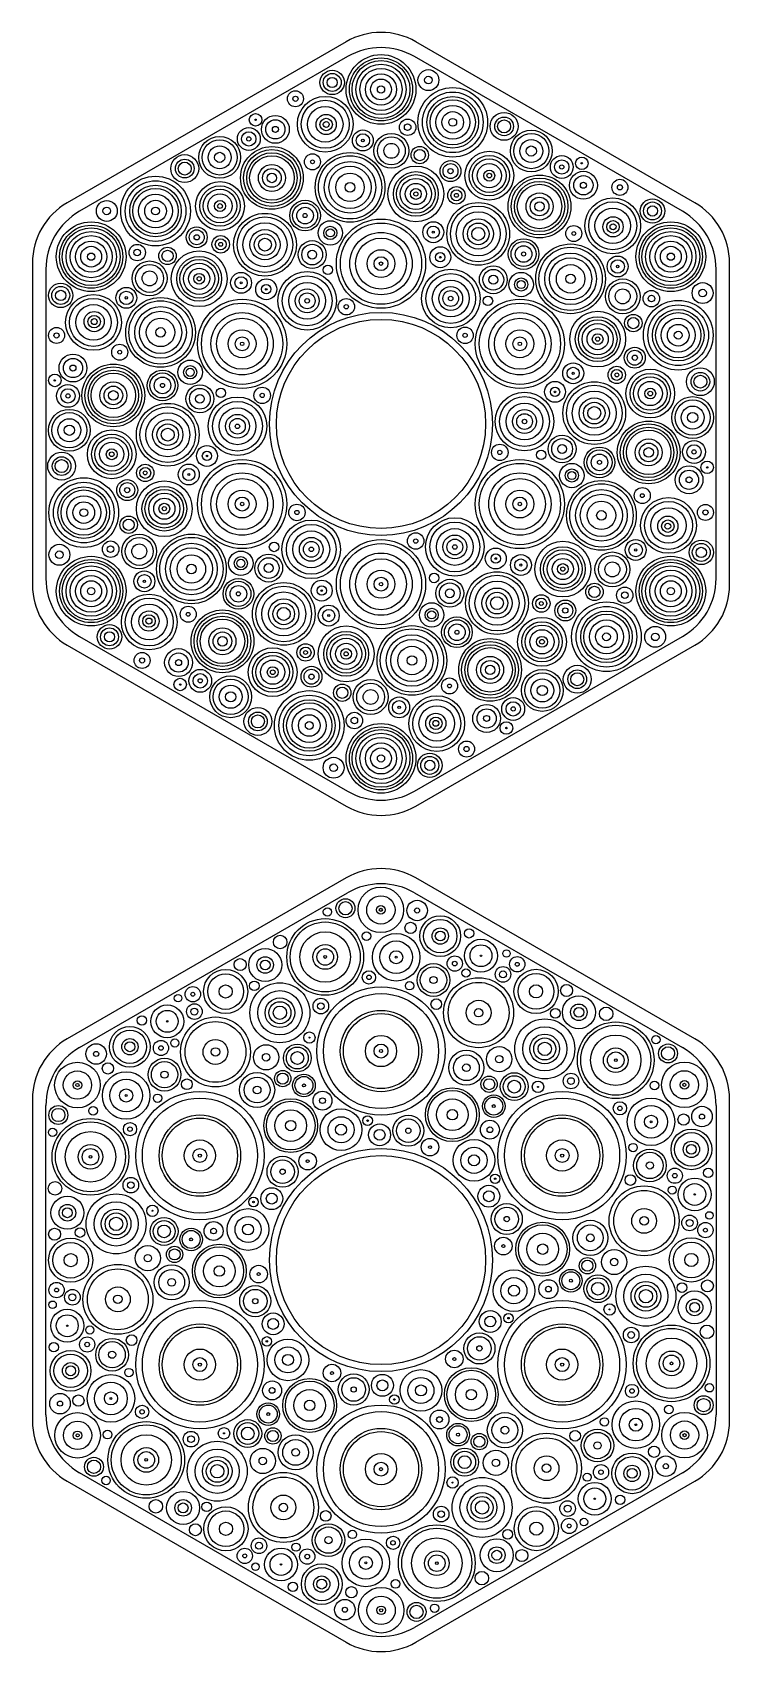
# Model space of a CAD drawing. Header units: millimetres. Extents: x -250 to 400, y -316 to 56.
# Drawn here: x 100 to 200, y -316.2 to -83.8 of the extents above; entities that cross this region are included whole.
import ezdxf

# ---------------------------------------------------------------- set-up
doc = ezdxf.new("R2010")
doc.units = ezdxf.units.MM
doc.layers.get('0').update_dxf_attribs({"lineweight": 25, "true_color": 0xffffff})
doc.layers.add('cut', color=1, linetype='Continuous', lineweight=25, true_color=0xff0000)

msp = doc.modelspace()

# ---------------------------------------------------------------- linework, layer by layer
for p, q in [((145, -85.15), (105, -108.25)), ((195, -108.25), (155, -85.15)), ((100, -116.91), (100, -163.09)), ((200, -163.09), (200, -116.91)), ((105, -171.75), (145, -194.85)), ((155, -194.85), (195, -171.75)), ((145, -205.15), (105, -228.25)), ((195, -228.25), (155, -205.15)), ((100, -236.91), (100, -283.09)), ((200, -283.09), (200, -236.91)), ((105, -291.75), (145, -314.85)), ((155, -314.85), (195, -291.75))]:
    msp.add_line(p, q)
for centre in [(150, -140), (150, -260)]:
    msp.add_circle(centre, 15)
for centre, start, end in [((150, -93.81), 60, 120), ((110, -116.91), 120, 180), ((190, -116.91), 0, 60), ((110, -163.09), 180, 240), ((190, -163.09), 300, 0), ((150, -186.19), 240, 300), ((150, -213.81), 60, 120), ((110, -236.91), 120, 180), ((190, -236.91), 360, 60), ((110, -283.09), 180, 240), ((190, -283.09), 300, 360), ((150, -306.19), 240, 300)]:
    msp.add_arc(centre, 10, start, end)
at = {"layer": 'cut'}
for p, q in [((145.19, -87.29), (106.75, -109.48)), ((193.25, -109.48), (154.81, -87.29)), ((101.95, -117.81), (101.95, -162.19)), ((198.05, -162.19), (198.05, -117.81)), ((106.75, -170.52), (145.19, -192.71)), ((154.81, -192.71), (193.25, -170.52)), ((106.75, -229.48), (145.19, -207.29)), ((154.81, -207.29), (193.25, -229.48)), ((101.95, -282.19), (101.95, -237.81)), ((198.05, -237.81), (198.05, -282.19)), ((145.19, -312.71), (106.75, -290.52)), ((193.25, -290.52), (154.81, -312.71))]:
    msp.add_line(p, q, dxfattribs=at)
for centre, radius in [((150, -92), 5), ((150, -92), 4.52), ((150, -92), 4.15), ((143, -91), 1.75), ((143, -91), 1.29), ((143, -91), 0.736), ((150, -92), 3.61), ((150, -92), 3.02), ((150, -92), 2.24), ((150, -92), 1.49), ((156.8, -90.66), 1.5), ((156.8, -90.66), 0.546), ((137.73, -93.34), 1.15), ((150, -92), 0.524), ((160.29, -96.72), 5), ((160.29, -96.72), 4.35), ((137.73, -93.34), 0.372), ((142, -97), 4), ((142, -97), 3.44), ((142, -97), 2.55), ((160.29, -96.72), 3.7), ((160.29, -96.72), 3.25), ((160.29, -96.72), 2.43), ((160.29, -96.72), 1.55), ((131.04, -99.1), 1.64), ((132.01, -96.36), 0.9), ((132.01, -96.36), 0.1), ((134.85, -97.73), 2), ((134.85, -97.73), 1.38), ((134.85, -97.73), 0.432), ((142.14, -97.03), 1.45), ((142.14, -97.03), 0.9), ((142.14, -97.03), 0.428), ((153.82, -97.43), 1.18), ((153.82, -97.43), 0.473), ((160.29, -96.72), 0.561), ((167.66, -97.3), 2), ((167.66, -97.3), 1.34), ((167.66, -97.3), 0.929), ((126.86, -101.75), 3), ((126.86, -101.75), 2.53), ((131.04, -99.1), 1.03), ((131.04, -99.1), 0.304), ((147.4, -99.32), 1.5), ((147.4, -99.32), 0.964), ((147.4, -99.32), 0.184), ((151.49, -100.81), 2.5), ((151.49, -100.81), 2), ((151.49, -100.81), 1.07), ((171.56, -100.84), 3), ((171.56, -100.84), 2.53), ((171.56, -100.84), 1.65), ((121.85, -103.36), 2), ((121.85, -103.36), 1.34), ((126.86, -101.75), 1.65), ((126.86, -101.75), 0.731), ((134.35, -104.7), 4.5), ((134.35, -104.7), 4.08), ((134.35, -104.7), 3.61), ((134.35, -104.7), 3.19), ((140.17, -102.39), 1.15), ((140.17, -102.39), 0.272), ((145.56, -106.05), 5), ((145.56, -106.05), 4.54), ((155.56, -101.42), 1.25), ((155.56, -101.42), 0.803), ((159.97, -103.72), 1.5), ((165.53, -104.37), 3.5), ((165.53, -104.37), 2.89), ((165.53, -104.37), 2.41), ((171.56, -100.84), 0.731), ((175.93, -103.13), 1.64), ((175.93, -103.13), 1.03), ((178.8, -102.6), 0.9), ((117.66, -109.45), 5), ((121.85, -103.36), 0.929), ((134.35, -104.7), 1.94), ((134.35, -104.7), 1.34), ((134.35, -104.7), 0.683), ((145.56, -106.05), 3.7), ((145.56, -106.05), 3.03), ((145.56, -106.05), 2.04), ((155, -107), 4), ((155, -107), 3.21), ((155, -107), 2.77), ((159.97, -103.72), 1.07), ((159.97, -103.72), 0.378), ((165.53, -104.37), 1.74), ((165.53, -104.37), 0.784), ((165.53, -104.37), 0.338), ((172.74, -108.8), 4.5), ((175.93, -103.13), 0.304), ((179.03, -105.75), 2), ((179.03, -105.75), 1.38), ((178.8, -102.6), 0.1), ((117.66, -109.45), 4.35), ((117.66, -109.45), 3.7), ((117.66, -109.45), 3.25), ((126.91, -108.73), 3.5), ((126.91, -108.73), 2.89), ((126.91, -108.73), 2.41), ((145.56, -106.05), 0.689), ((155, -107), 2.24), ((155, -107), 1.52), ((155, -107), 0.774), ((155, -107), 0.304), ((160.82, -107.2), 1.25), ((160.82, -107.2), 0.784), ((172.74, -108.8), 4.08), ((172.74, -108.8), 3.61), ((172.74, -108.8), 3.19), ((172.74, -108.8), 1.94), ((179.03, -105.75), 0.432), ((184.27, -106.05), 1.15), ((184.27, -106.05), 0.372), ((110.67, -109.44), 1.5), ((110.67, -109.44), 0.546), ((117.66, -109.45), 2.43), ((117.66, -109.45), 1.55), ((117.66, -109.45), 0.561), ((126.91, -108.73), 1.74), ((126.91, -108.73), 0.784), ((126.91, -108.73), 0.338), ((139.11, -110.1), 2.2), ((139.11, -110.1), 1.8), ((139.11, -110.1), 1.19), ((163.95, -112.73), 4.5), ((163.95, -112.73), 3.99), ((160.82, -107.2), 0.277), ((172.74, -108.8), 1.34), ((172.74, -108.8), 0.683), ((183.24, -111.57), 4), ((183.24, -111.57), 3.44), ((183.24, -111.57), 2.55), ((188.94, -109.44), 1.75), ((188.94, -109.44), 1.29), ((188.94, -109.44), 0.736), ((108.43, -116), 5), ((108.43, -116), 4.52), ((133.36, -114.28), 4.5), ((133.36, -114.28), 3.99), ((133.36, -114.28), 3.16), ((139.11, -110.1), 0.296), ((142.73, -112.59), 1.75), ((150, -117), 6.4), ((150, -117), 5.83), ((157.5, -112.49), 1.5), ((163.95, -112.73), 3.16), ((163.95, -112.73), 2.17), ((163.95, -112.73), 1.55), ((177.65, -112.68), 1.15), ((183.28, -111.71), 1.45), ((183.28, -111.71), 0.9), ((183.28, -111.71), 0.428), ((191.57, -116), 5), ((191.57, -116), 4.52), ((108.43, -116), 4.15), ((108.43, -116), 3.61), ((108.43, -116), 3.02), ((108.43, -116), 2.24), ((123.57, -113.22), 1.5), ((123.57, -113.22), 1.07), ((123.57, -113.22), 0.378), ((127.01, -114.23), 1.25), ((127.01, -114.23), 0.784), ((133.36, -114.28), 2.17), ((133.36, -114.28), 1.55), ((133.36, -114.28), 0.926), ((140.13, -115.7), 2), ((142.73, -112.59), 0.949), ((142.73, -112.59), 0.583), ((150, -117), 4.47), ((150, -117), 3.66), ((157.5, -112.49), 0.875), ((157.5, -112.49), 0.146), ((163.95, -112.73), 0.926), ((170.45, -115.62), 2.2), ((170.45, -115.62), 1.8), ((177.65, -112.68), 0.272), ((191.57, -116), 4.15), ((191.57, -116), 3.61), ((191.57, -116), 3.02), ((191.57, -116), 2.24), ((108.43, -116), 1.49), ((108.43, -116), 0.524), ((115.04, -115.41), 1.18), ((115.04, -115.41), 0.473), ((119.38, -115.89), 1.25), ((119.38, -115.89), 0.803), ((123.92, -119.17), 4), ((123.92, -119.17), 3.21), ((127.01, -114.23), 0.277), ((140.13, -115.7), 1.49), ((140.13, -115.7), 0.639), ((150, -117), 2), ((150, -117), 1), ((158.5, -116.08), 1.5), ((158.5, -116.08), 0.671), ((158.5, -116.08), 0.117), ((170.45, -115.62), 1.19), ((170.45, -115.62), 0.296), ((177.19, -119.18), 5), ((177.19, -119.18), 4.54), ((177.19, -119.18), 3.7), ((177.19, -119.18), 3.03), ((183.94, -117.41), 1.5), ((191.57, -116), 1.49), ((191.57, -116), 0.524), ((116.81, -119.12), 2.5), ((116.81, -119.12), 2), ((116.81, -119.12), 1.07), ((123.92, -119.17), 2.77), ((123.92, -119.17), 2.24), ((123.92, -119.17), 1.52), ((123.92, -119.17), 0.774), ((129.93, -119.75), 1.5), ((139.41, -122.34), 4.2), ((142.38, -117.89), 0.679), ((150, -117), 0.251), ((160, -122), 4.2), ((160, -122), 3.57), ((166.11, -119.31), 2), ((166.11, -119.31), 1.49), ((170.1, -120), 1.75), ((177.19, -119.18), 2.04), ((177.19, -119.18), 0.689), ((183.94, -117.41), 0.964), ((183.94, -117.41), 0.184), ((104.06, -121.56), 1.75), ((104.06, -121.56), 1.29), ((104.06, -121.56), 0.736), ((113.47, -121.91), 1.5), ((123.92, -119.17), 0.304), ((129.93, -119.75), 0.875), ((129.93, -119.75), 0.146), ((133.54, -120.68), 1.5), ((133.54, -120.68), 0.671), ((133.54, -120.68), 0.117), ((139.41, -122.34), 3.57), ((139.41, -122.34), 2.64), ((139.41, -122.34), 1.71), ((160, -122), 2.64), ((160, -122), 1.71), ((166.11, -119.31), 0.639), ((170.1, -120), 0.949), ((170.1, -120), 0.583), ((184.68, -121.7), 2.5), ((184.68, -121.7), 2), ((184.68, -121.7), 1.07), ((196.13, -121.22), 1.5), ((196.13, -121.22), 0.546), ((108.76, -125.43), 4), ((108.76, -125.43), 3.44), ((108.76, -125.43), 2.55), ((113.47, -121.91), 0.964), ((113.47, -121.91), 0.184), ((118.38, -126.87), 5), ((118.38, -126.87), 4.54), ((130.08, -128.5), 6.4), ((130.08, -128.5), 5.83), ((139.41, -122.34), 1.13), ((139.41, -122.34), 0.32), ((145.02, -123.19), 1.18), ((145.02, -123.19), 0.306), ((160, -122), 1.13), ((160, -122), 0.32), ((169.92, -128.5), 6.4), ((169.92, -128.5), 5.83), ((165.34, -122.34), 0.679), ((188.78, -122.02), 1.18), ((192.63, -127.27), 5), ((192.63, -127.27), 4.35), ((188.78, -122.02), 0.473), ((108.86, -125.32), 1.45), ((108.86, -125.32), 0.9), ((108.86, -125.32), 0.428), ((118.38, -126.87), 3.7), ((118.38, -126.87), 3.03), ((118.38, -126.87), 2.04), ((130.08, -128.5), 4.47), ((130.08, -128.5), 3.66), ((150, -140), 16), ((169.92, -128.5), 4.47), ((169.92, -128.5), 3.66), ((181.08, -127.83), 4), ((181.08, -127.83), 3.21), ((181.08, -127.83), 2.77), ((186.19, -125.53), 1.25), ((186.19, -125.53), 0.803), ((192.63, -127.27), 3.7), ((192.63, -127.27), 3.25), ((192.63, -127.27), 2.43), ((103.46, -127.3), 1.15), ((103.46, -127.3), 0.372), ((118.38, -126.87), 0.689), ((130.08, -128.5), 2), ((130.08, -128.5), 1), ((162.06, -127.29), 1.18), ((162.06, -127.29), 0.306), ((169.92, -128.5), 2), ((169.92, -128.5), 1), ((181.08, -127.83), 2.24), ((181.08, -127.83), 1.52), ((181.08, -127.83), 0.774), ((181.08, -127.83), 0.304), ((192.63, -127.27), 1.55), ((192.63, -127.27), 0.561), ((105.82, -131.98), 2), ((112.52, -129.71), 1.15), ((112.52, -129.71), 0.272), ((130.08, -128.5), 0.251), ((169.92, -128.5), 0.251), ((186.4, -130.5), 1.5), ((186.4, -130.5), 1.07), ((186.4, -130.5), 0.378), ((105.82, -131.98), 1.38), ((105.82, -131.98), 0.432), ((111.61, -135.91), 4.5), ((111.61, -135.91), 4.08), ((111.61, -135.91), 3.61), ((118.66, -134.48), 2.2), ((122.63, -132.59), 1.75), ((122.63, -132.59), 0.949), ((122.63, -132.59), 0.583), ((177.57, -132.74), 1.5), ((177.57, -132.74), 0.875), ((183.82, -132.97), 1.25), ((183.82, -132.97), 0.784), ((188.62, -135.64), 3.5), ((195.81, -133.94), 2), ((103.21, -133.76), 0.9), ((103.21, -133.76), 0.1), ((105.1, -135.98), 1.64), ((111.61, -135.91), 3.19), ((111.61, -135.91), 1.94), ((111.61, -135.91), 1.34), ((118.66, -134.48), 1.8), ((118.66, -134.48), 1.19), ((118.66, -134.48), 0.296), ((124.02, -136.4), 2), ((132.96, -135.91), 1.18), ((174.96, -135.4), 1.5), ((174.96, -135.4), 0.671), ((180.59, -138.45), 4.5), ((180.59, -138.45), 3.99), ((177.57, -132.74), 0.146), ((183.82, -132.97), 0.277), ((188.62, -135.64), 2.89), ((188.62, -135.64), 2.41), ((188.62, -135.64), 1.74), ((195.81, -133.94), 1.34), ((195.81, -133.94), 0.929), ((105.1, -135.98), 1.03), ((105.1, -135.98), 0.304), ((111.61, -135.91), 0.683), ((119.41, -141.55), 4.5), ((124.02, -136.4), 1.49), ((124.02, -136.4), 0.639), ((129.41, -140.34), 4.2), ((129.41, -140.34), 3.57), ((127.04, -135.55), 0.679), ((132.96, -135.91), 0.306), ((170.59, -139.66), 4.2), ((170.59, -139.66), 3.57), ((170.59, -139.66), 2.64), ((174.96, -135.4), 0.117), ((180.59, -138.45), 3.16), ((180.59, -138.45), 2.17), ((180.59, -138.45), 1.55), ((188.62, -135.64), 0.784), ((188.62, -135.64), 0.338), ((194.7, -139.09), 3), ((194.7, -139.09), 2.53), ((105.3, -140.91), 3), ((105.3, -140.91), 2.53), ((105.3, -140.91), 1.65), ((119.41, -141.55), 3.99), ((119.41, -141.55), 3.16), ((119.41, -141.55), 2.17), ((129.41, -140.34), 2.64), ((129.41, -140.34), 1.71), ((129.41, -140.34), 1.13), ((170.59, -139.66), 1.71), ((170.59, -139.66), 1.13), ((170.59, -139.66), 0.32), ((180.59, -138.45), 0.926), ((194.7, -139.09), 1.65), ((194.7, -139.09), 0.731), ((105.3, -140.91), 0.731), ((111.38, -144.36), 3.5), ((111.38, -144.36), 2.89), ((119.41, -141.55), 1.55), ((119.41, -141.55), 0.926), ((129.41, -140.34), 0.32), ((175.98, -143.6), 2), ((188.39, -144.09), 4.5), ((188.39, -144.09), 4.08), ((188.39, -144.09), 3.61), ((188.39, -144.09), 3.19), ((104.19, -146.06), 2), ((111.38, -144.36), 2.41), ((111.38, -144.36), 1.74), ((111.38, -144.36), 0.784), ((111.38, -144.36), 0.338), ((125.04, -144.6), 1.5), ((125.04, -144.6), 0.671), ((167.04, -144.09), 1.18), ((167.04, -144.09), 0.306), ((172.96, -144.45), 0.679), ((175.98, -143.6), 1.49), ((175.98, -143.6), 0.639), ((181.34, -145.52), 2.2), ((181.34, -145.52), 1.8), ((188.39, -144.09), 1.94), ((188.39, -144.09), 1.34), ((188.39, -144.09), 0.683), ((194.9, -144.02), 1.64), ((194.9, -144.02), 1.03), ((194.9, -144.02), 0.304), ((104.19, -146.06), 1.34), ((104.19, -146.06), 0.929), ((116.18, -147.03), 1.25), ((116.18, -147.03), 0.784), ((122.43, -147.26), 1.5), ((122.43, -147.26), 0.875), ((130.08, -151.5), 6.4), ((130.08, -151.5), 5.83), ((125.04, -144.6), 0.117), ((169.92, -151.5), 6.4), ((169.92, -151.5), 5.83), ((177.37, -147.41), 1.75), ((181.34, -145.52), 1.19), ((181.34, -145.52), 0.296), ((194.18, -148.02), 2), ((196.79, -146.24), 0.9), ((196.79, -146.24), 0.1), ((107.37, -152.73), 5), ((107.37, -152.73), 4.35), ((113.6, -149.5), 1.5), ((113.6, -149.5), 1.07), ((118.92, -152.17), 4), ((116.18, -147.03), 0.277), ((122.43, -147.26), 0.146), ((130.08, -151.5), 4.47), ((130.08, -151.5), 3.66), ((169.92, -151.5), 4.47), ((169.92, -151.5), 3.66), ((177.37, -147.41), 0.949), ((181.62, -153.13), 5), ((177.37, -147.41), 0.583), ((181.62, -153.13), 4.54), ((194.18, -148.02), 1.38), ((194.18, -148.02), 0.432), ((107.37, -152.73), 3.7), ((107.37, -152.73), 3.25), ((107.37, -152.73), 2.43), ((113.6, -149.5), 0.378), ((118.92, -152.17), 3.21), ((118.92, -152.17), 2.77), ((118.92, -152.17), 2.24), ((118.92, -152.17), 1.52), ((130.08, -151.5), 2), ((130.08, -151.5), 1), ((169.92, -151.5), 2), ((169.92, -151.5), 1), ((181.62, -153.13), 3.7), ((181.62, -153.13), 3.03), ((187.48, -150.29), 1.15), ((187.48, -150.29), 0.272), ((191.24, -154.57), 4), ((107.37, -152.73), 1.55), ((107.37, -152.73), 0.561), ((113.81, -154.47), 1.25), ((118.92, -152.17), 0.774), ((118.92, -152.17), 0.304), ((130.08, -151.5), 0.251), ((137.94, -152.71), 1.18), ((137.94, -152.71), 0.306), ((169.92, -151.5), 0.251), ((181.62, -153.13), 2.04), ((181.62, -153.13), 0.689), ((191.24, -154.57), 3.44), ((191.24, -154.57), 2.55), ((191.14, -154.68), 1.45), ((196.54, -152.7), 1.15), ((196.54, -152.7), 0.372), ((113.81, -154.47), 0.803), ((140, -158), 4.2), ((140, -158), 3.57), ((140, -158), 2.64), ((154.98, -156.81), 1.18), ((160.59, -157.66), 4.2), ((160.59, -157.66), 3.57), ((160.59, -157.66), 2.64), ((191.14, -154.68), 0.9), ((191.14, -154.68), 0.428), ((103.87, -158.78), 1.5), ((111.22, -157.98), 1.18), ((111.22, -157.98), 0.473), ((115.32, -158.3), 2.5), ((115.32, -158.3), 2), ((115.32, -158.3), 1.07), ((122.81, -160.82), 5), ((122.81, -160.82), 4.54), ((122.81, -160.82), 3.7), ((122.81, -160.82), 3.03), ((134.66, -157.66), 0.679), ((140, -158), 1.71), ((140, -158), 1.13), ((140, -158), 0.32), ((150, -163), 6.4), ((150, -163), 5.83), ((154.98, -156.81), 0.306), ((160.59, -157.66), 1.71), ((160.59, -157.66), 1.13), ((160.59, -157.66), 0.32), ((166.46, -159.32), 1.5), ((176.08, -160.83), 4), ((176.08, -160.83), 3.21), ((186.53, -158.09), 1.5), ((186.53, -158.09), 0.964), ((186.53, -158.09), 0.184), ((195.94, -158.44), 1.75), ((195.94, -158.44), 1.29), ((195.94, -158.44), 0.736), ((103.87, -158.78), 0.546), ((108.43, -164), 5), ((108.43, -164), 4.52), ((108.43, -164), 4.15), ((122.81, -160.82), 2.04), ((122.81, -160.82), 0.689), ((129.9, -160), 1.75), ((129.9, -160), 0.949), ((129.9, -160), 0.583), ((133.89, -160.69), 2), ((133.89, -160.69), 1.49), ((133.89, -160.69), 0.639), ((150, -163), 4.47), ((150, -163), 3.66), ((166.46, -159.32), 0.671), ((166.46, -159.32), 0.117), ((170.07, -160.25), 1.5), ((170.07, -160.25), 0.875), ((170.07, -160.25), 0.146), ((176.08, -160.83), 2.77), ((176.08, -160.83), 2.24), ((176.08, -160.83), 1.52), ((176.08, -160.83), 0.774), ((183.19, -160.88), 2.5), ((183.19, -160.88), 2), ((183.19, -160.88), 1.07), ((191.57, -164), 5), ((191.57, -164), 4.52), ((191.57, -164), 4.15), ((108.43, -164), 3.61), ((108.43, -164), 3.02), ((108.43, -164), 2.24), ((108.43, -164), 1.49), ((116.06, -162.59), 1.5), ((116.06, -162.59), 0.964), ((116.06, -162.59), 0.184), ((129.55, -164.38), 2.2), ((129.55, -164.38), 1.8), ((141.5, -163.92), 1.5), ((150, -163), 2), ((150, -163), 1), ((157.62, -162.11), 0.679), ((159.87, -164.3), 2), ((166.64, -165.72), 4.5), ((166.64, -165.72), 3.99), ((166.64, -165.72), 3.16), ((176.08, -160.83), 0.304), ((191.57, -164), 3.61), ((191.57, -164), 3.02), ((191.57, -164), 2.24), ((191.57, -164), 1.49), ((108.43, -164), 0.524), ((116.76, -168.43), 4), ((129.55, -164.38), 1.19), ((129.55, -164.38), 0.296), ((136.05, -167.27), 4.5), ((136.05, -167.27), 3.99), ((136.05, -167.27), 3.16), ((141.5, -163.92), 0.671), ((141.5, -163.92), 0.117), ((150, -163), 0.251), ((159.87, -164.3), 1.49), ((159.87, -164.3), 0.639), ((166.64, -165.72), 2.17), ((166.64, -165.72), 1.55), ((166.64, -165.72), 0.926), ((172.99, -165.77), 1.25), ((180.62, -164.11), 1.25), ((180.62, -164.11), 0.803), ((184.96, -164.59), 1.18), ((184.96, -164.59), 0.473), ((191.57, -164), 0.524), ((116.76, -168.43), 3.44), ((116.76, -168.43), 2.55), ((116.72, -168.29), 1.45), ((122.35, -167.32), 1.15), ((122.35, -167.32), 0.272), ((127.26, -171.2), 4.5), ((127.26, -171.2), 4.08), ((136.05, -167.27), 2.17), ((136.05, -167.27), 1.55), ((136.05, -167.27), 0.926), ((142.5, -167.51), 1.5), ((142.5, -167.51), 0.875), ((157.27, -167.41), 1.75), ((157.27, -167.41), 0.949), ((157.27, -167.41), 0.583), ((172.99, -165.77), 0.784), ((172.99, -165.77), 0.277), ((176.43, -166.78), 1.5), ((176.43, -166.78), 1.07), ((176.43, -166.78), 0.378), ((182.34, -170.55), 5), ((182.34, -170.55), 4.35), ((182.34, -170.55), 3.7), ((182.34, -170.55), 3.25), ((111.06, -170.56), 1.75), ((111.06, -170.56), 1.29), ((116.72, -168.29), 0.9), ((116.72, -168.29), 0.428), ((127.26, -171.2), 3.61), ((127.26, -171.2), 3.19), ((127.26, -171.2), 1.94), ((145, -173), 4), ((142.5, -167.51), 0.146), ((154.44, -173.95), 5), ((154.44, -173.95), 4.54), ((160.89, -169.9), 2.2), ((160.89, -169.9), 1.8), ((160.89, -169.9), 1.19), ((160.89, -169.9), 0.296), ((173.09, -171.27), 3.5), ((173.09, -171.27), 2.89), ((173.09, -171.27), 2.41), ((173.09, -171.27), 1.74), ((182.34, -170.55), 2.43), ((182.34, -170.55), 1.55), ((189.33, -170.56), 1.5), ((111.06, -170.56), 0.736), ((127.26, -171.2), 1.34), ((127.26, -171.2), 0.683), ((139.18, -172.8), 1.25), ((145, -173), 3.21), ((145, -173), 2.77), ((145, -173), 2.24), ((145, -173), 1.52), ((154.44, -173.95), 3.7), ((154.44, -173.95), 3.03), ((154.44, -173.95), 2.04), ((165.65, -175.3), 4.5), ((165.65, -175.3), 4.08), ((165.65, -175.3), 3.61), ((173.09, -171.27), 0.784), ((173.09, -171.27), 0.338), ((182.34, -170.55), 0.561), ((189.33, -170.56), 0.546), ((115.73, -173.95), 1.15), ((115.73, -173.95), 0.372), ((120.97, -174.25), 2), ((120.97, -174.25), 1.38), ((120.97, -174.25), 0.432), ((134.47, -175.63), 3.5), ((134.47, -175.63), 2.89), ((134.47, -175.63), 2.41), ((134.47, -175.63), 1.74), ((139.18, -172.8), 0.784), ((139.18, -172.8), 0.277), ((145, -173), 0.774), ((145, -173), 0.304), ((154.44, -173.95), 0.689), ((165.65, -175.3), 3.19), ((165.65, -175.3), 1.94), ((165.65, -175.3), 1.34), ((121.2, -177.4), 0.9), ((124.07, -176.87), 1.64), ((124.07, -176.87), 1.03), ((124.07, -176.87), 0.304), ((128.44, -179.16), 3), ((134.47, -175.63), 0.784), ((134.47, -175.63), 0.338), ((140.03, -176.28), 1.5), ((140.03, -176.28), 1.07), ((140.03, -176.28), 0.378), ((159.83, -177.61), 1.15), ((165.65, -175.3), 0.683), ((173.14, -178.25), 3), ((173.14, -178.25), 2.53), ((173.14, -178.25), 1.65), ((178.15, -176.64), 2), ((178.15, -176.64), 1.34), ((178.15, -176.64), 0.929), ((121.2, -177.4), 0.1), ((128.44, -179.16), 2.53), ((128.44, -179.16), 1.65), ((128.44, -179.16), 0.731), ((139.71, -183.28), 5), ((139.71, -183.28), 4.35), ((144.44, -178.58), 1.25), ((144.44, -178.58), 0.803), ((148.51, -179.19), 2.5), ((148.51, -179.19), 2), ((148.51, -179.19), 1.07), ((159.83, -177.61), 0.272), ((173.14, -178.25), 0.731), ((132.34, -182.7), 2), ((139.71, -183.28), 3.7), ((139.71, -183.28), 3.25), ((139.71, -183.28), 2.43), ((152.6, -180.68), 1.5), ((152.6, -180.68), 0.964), ((152.6, -180.68), 0.184), ((158, -183), 4), ((158, -183), 3.44), ((158, -183), 2.55), ((165.15, -182.27), 2), ((165.15, -182.27), 1.38), ((168.96, -180.9), 1.64), ((168.96, -180.9), 1.03), ((168.96, -180.9), 0.304), ((132.34, -182.7), 1.34), ((132.34, -182.7), 0.929), ((139.71, -183.28), 1.55), ((139.71, -183.28), 0.561), ((146.18, -182.57), 1.18), ((150, -188), 5), ((150, -188), 4.52), ((146.18, -182.57), 0.473), ((157.86, -182.97), 1.45), ((157.86, -182.97), 0.9), ((157.86, -182.97), 0.428), ((165.15, -182.27), 0.432), ((167.99, -183.64), 0.9), ((167.99, -183.64), 0.1), ((150, -188), 4.15), ((150, -188), 3.61), ((150, -188), 3.02), ((150, -188), 2.24), ((162.27, -186.66), 1.15), ((143.2, -189.34), 1.5), ((150, -188), 1.49), ((150, -188), 0.524), ((157, -189), 1.75), ((157, -189), 1.29), ((162.27, -186.66), 0.372), ((143.2, -189.34), 0.546), ((157, -189), 0.736), ((149.98, -209.74), 3.27), ((144.9, -209.51), 1.36), ((144.9, -209.51), 0.95), ((149.98, -209.74), 2.03), ((149.98, -209.74), 0.615), ((155.18, -209.83), 1.47), ((142, -216.5), 5.5), ((142.32, -210.04), 0.6), ((149.98, -209.74), 0.225), ((155.18, -209.83), 0.365), ((158.5, -213.5), 2.92), ((158.5, -213.5), 2.4), ((135.54, -214.36), 0.969), ((142, -216.5), 5.02), ((142, -216.5), 3.62), ((147.91, -213.52), 0.622), ((152.18, -216.54), 3.41), ((154.24, -212.33), 0.812), ((158.5, -213.5), 1.17), ((158.5, -213.5), 0.707), ((162.63, -213.11), 0.667), ((133.39, -217.65), 2.37), ((142, -216.5), 1.77), ((142, -216.5), 1.19), ((152.18, -216.54), 2.34), ((152.18, -216.54), 0.943), ((164.34, -216.32), 2.36), ((164.34, -216.32), 1.57), ((168, -216), 0.537), ((127.72, -221.46), 3.17), ((129.8, -217.6), 0.86), ((133.39, -217.65), 1.19), ((133.39, -217.65), 0.704), ((142, -216.5), 0.2), ((152.18, -216.54), 0.137), ((157.53, -219.81), 2.35), ((157.53, -219.81), 1.89), ((160.58, -217.45), 1.09), ((160.58, -217.45), 0.329), ((162.19, -218.8), 0.582), ((164.34, -216.32), 0.102), ((167.5, -219), 1.12), ((169.54, -217.55), 1.1), ((172.24, -221.44), 3.17), ((169.54, -217.55), 0.278), ((123.01, -221.85), 1.1), ((127.72, -221.46), 2.56), ((127.72, -221.46), 0.946), ((131.83, -220.64), 0.686), ((135.5, -224.5), 4.3), ((148.27, -219.43), 0.952), ((148.27, -219.43), 0.322), ((154.1, -220.63), 0.604), ((157.53, -219.81), 0.513), ((164, -224.5), 5.02), ((164, -224.5), 4.36), ((167.5, -219), 0.5), ((172.24, -221.44), 2.56), ((172.24, -221.44), 0.946), ((176.62, -221.31), 0.86), ((120.89, -222.41), 0.537), ((123.01, -221.85), 0.278), ((135.5, -224.5), 3.17), ((135.5, -224.5), 2.13), ((135.5, -224.5), 1.58), ((141.37, -223.55), 1.12), ((150, -230), 9.2), ((141.37, -223.55), 0.479), ((150, -230), 8.25), ((157.93, -223.28), 0.764), ((164, -224.5), 1.78), ((178.38, -224.44), 2.37), ((115.71, -225.61), 0.667), ((119.34, -225.74), 2.36), ((119.34, -225.74), 1.57), ((126.26, -230.13), 5.02), ((123.24, -224.34), 1.12), ((123.24, -224.34), 0.5), ((135.5, -224.5), 0.962), ((150, -230), 5.84), ((150, -230), 5.39), ((164, -224.5), 0.611), ((173.49, -229.69), 4.3), ((175, -224.59), 0.686), ((178.38, -224.44), 1.19), ((178.38, -224.44), 0.704), ((182.29, -224.66), 0.969), ((113.98, -229.39), 2.92), ((113.98, -229.39), 2.4), ((119.34, -225.74), 0.102), ((126.26, -230.13), 4.36), ((139.73, -228.07), 0.818), ((173.49, -229.69), 3.17), ((173.49, -229.69), 2.13), ((183.67, -231.32), 5.5), ((183.67, -231.32), 5.02), ((183.67, -231.32), 3.62), ((109.14, -230.42), 1.47), ((113.98, -229.39), 1.17), ((113.98, -229.39), 0.707), ((118.44, -229.56), 1.09), ((118.44, -229.56), 0.329), ((120.42, -228.84), 0.582), ((126.26, -230.13), 1.78), ((126.26, -230.13), 0.611), ((133.52, -230.9), 1.81), ((138, -231), 2), ((138, -231), 1.57), ((139.73, -228.07), 0.074), ((150, -230), 2.24), ((150, -230), 1), ((150, -230), 0.224), ((162.25, -232.4), 2.52), ((166.96, -231.17), 1.81), ((173.49, -229.69), 1.58), ((173.49, -229.69), 0.962), ((183.67, -231.32), 1.77), ((189.43, -228.37), 0.6), ((191.17, -230.34), 1.36), ((191.17, -230.34), 0.95), ((106.46, -234.88), 3.27), ((109.14, -230.42), 0.365), ((110.83, -232.49), 0.812), ((118.95, -233.39), 2.35), ((118.95, -233.39), 1.89), ((133.52, -230.9), 0.538), ((138, -231), 0.914), ((162.25, -232.4), 1.85), ((162.25, -232.4), 0.555), ((166.96, -231.17), 0.538), ((183.67, -231.32), 1.19), ((183.67, -231.32), 0.2), ((193.52, -234.85), 3.27), ((106.46, -234.88), 2.03), ((106.46, -234.88), 0.615), ((106.46, -234.88), 0.225), ((113.45, -236.38), 3.41), ((113.45, -236.38), 2.34), ((118.95, -233.39), 0.513), ((122.16, -234.77), 0.764), ((132.23, -235.59), 2.52), ((132.23, -235.59), 1.85), ((135.9, -233.95), 1.17), ((135.9, -233.95), 0.795), ((138.95, -234.94), 1.62), ((138.95, -234.94), 1.29), ((165.51, -234.76), 1.17), ((165.51, -234.76), 0.795), ((169.11, -235.11), 2), ((169.11, -235.11), 1.57), ((169.11, -235.11), 0.914), ((172.52, -235.14), 0.818), ((177.25, -234.3), 1.12), ((177.25, -234.3), 0.479), ((189.21, -234.95), 0.622), ((193.52, -234.85), 2.03), ((193.52, -234.85), 0.615), ((193.52, -234.85), 0.225), ((113.45, -236.38), 0.943), ((113.45, -236.38), 0.137), ((124.02, -245), 9.2), ((124.02, -245), 8.25), ((117.95, -236.77), 0.604), ((132.23, -235.59), 0.555), ((137.05, -240.7), 3.86), ((138.95, -234.94), 0.215), ((141.61, -237.12), 1.36), ((141.61, -237.12), 0.408), ((160.23, -239.14), 3.86), ((160.23, -239.14), 3.49), ((160.23, -239.14), 2.28), ((166.18, -237.9), 1.62), ((166.18, -237.9), 1.29), ((175.98, -245), 9.2), ((175.98, -245), 8.25), ((172.52, -235.14), 0.074), ((188.73, -240.15), 3.41), ((103.72, -239.18), 1.36), ((103.72, -239.18), 0.95), ((108.7, -238.57), 0.622), ((124.02, -245), 5.84), ((137.05, -240.7), 3.49), ((137.05, -240.7), 2.28), ((144.27, -241.29), 2.99), ((148.08, -239.99), 0.683), ((153.92, -241.43), 2.23), ((160.23, -239.14), 0.749), ((166.18, -237.9), 0.215), ((175.98, -245), 5.84), ((184.27, -238.22), 0.952), ((184.27, -238.22), 0.322), ((188.73, -240.15), 2.34), ((188.73, -240.15), 0.943), ((193.41, -239.84), 0.812), ((196.04, -239.4), 1.47), ((196.04, -239.4), 0.365), ((102.9, -241.67), 0.6), ((108.33, -245.18), 5.5), ((108.33, -245.18), 5.02), ((108.33, -245.18), 3.62), ((114, -241.21), 0.952), ((114, -241.21), 0.322), ((124.02, -245), 5.39), ((137.05, -240.7), 0.749), ((144.27, -241.29), 1.87), ((144.27, -241.29), 0.787), ((148.08, -239.99), 0.11), ((149.8, -242.02), 1.57), ((149.8, -242.02), 0.778), ((153.92, -241.43), 1.69), ((153.92, -241.43), 0.382), ((165.62, -241.29), 1.36), ((165.62, -241.29), 0.408), ((175.98, -245), 5.39), ((188.73, -240.15), 0.137), ((194.52, -244.11), 2.92), ((108.33, -245.18), 1.77), ((108.33, -245.18), 1.19), ((124.02, -245), 2.24), ((157.03, -243.79), 1.26), ((157.03, -243.79), 0.21), ((163.34, -245.68), 2.99), ((163.34, -245.68), 1.87), ((175.98, -245), 2.24), ((186.15, -243.86), 0.604), ((194.52, -244.11), 2.4), ((194.52, -244.11), 1.17), ((194.52, -244.11), 0.707), ((108.33, -245.18), 0.2), ((124.02, -245), 1), ((124.02, -245), 0.224), ((135.88, -247.32), 2.23), ((150, -260), 16), ((135.88, -247.32), 1.69), ((139.48, -245.8), 1.26), ((139.48, -245.8), 0.21), ((163.34, -245.68), 0.787), ((175.98, -245), 1), ((175.98, -245), 0.224), ((188.57, -246.42), 2.35), ((188.57, -246.42), 1.89), ((188.57, -246.42), 0.513), ((114.12, -249.25), 1.12), ((135.88, -247.32), 0.382), ((166.37, -248.33), 0.683), ((166.37, -248.33), 0.11), ((185.77, -248.51), 0.764), ((192.14, -247.89), 1.09), ((192.14, -247.89), 0.329), ((195, -250.58), 2.36), ((196.93, -247.49), 0.667), ((103.25, -249.71), 0.969), ((105.02, -253.21), 2.37), ((112.01, -254.81), 4.3), ((114.12, -249.25), 0.479), ((134.33, -251.18), 1.57), ((134.33, -251.18), 0.778), ((165.47, -250.84), 1.57), ((165.47, -250.84), 0.778), ((187.74, -254.37), 5.02), ((187.74, -254.37), 4.36), ((191.77, -249.96), 0.582), ((195, -250.58), 1.57), ((195, -250.58), 0.102), ((105.02, -253.21), 1.19), ((105.02, -253.21), 0.704), ((112.01, -254.81), 3.17), ((112.01, -254.81), 2.13), ((112.01, -254.81), 1.58), ((117.21, -252.92), 0.818), ((117.21, -252.92), 0.074), ((130.93, -255.61), 2.99), ((131.71, -251.66), 0.683), ((131.71, -251.66), 0.11), ((168.04, -254.11), 2.23), ((168.04, -254.11), 1.69), ((187.74, -254.37), 1.78), ((197.11, -253.59), 0.537), ((103.18, -256.29), 0.86), ((106.83, -256.05), 0.686), ((112.01, -254.81), 0.962), ((118.89, -255.89), 2), ((118.89, -255.89), 1.57), ((118.89, -255.89), 0.914), ((122.77, -257.04), 1.62), ((125.99, -255.83), 1.36), ((125.99, -255.83), 0.408), ((130.93, -255.61), 1.87), ((130.93, -255.61), 0.787), ((168.04, -254.11), 0.382), ((173.19, -258.43), 3.86), ((173.19, -258.43), 3.49), ((180.02, -256.81), 2.52), ((180.02, -256.81), 1.85), ((187.74, -254.37), 0.611), ((194.26, -254.66), 1.12), ((194.26, -254.66), 0.5), ((196.53, -255.7), 1.1), ((196.53, -255.7), 0.278), ((105.49, -260.02), 3.17), ((105.49, -260.02), 2.56), ((116.56, -259.72), 1.81), ((122.77, -257.04), 1.29), ((122.77, -257.04), 0.215), ((126.81, -261.57), 3.86), ((167.55, -257.99), 1.26), ((167.55, -257.99), 0.21), ((173.19, -258.43), 2.28), ((173.19, -258.43), 0.749), ((180.02, -256.81), 0.555), ((194.51, -259.98), 3.17), ((194.51, -259.98), 2.56), ((105.49, -260.02), 0.946), ((116.56, -259.72), 0.538), ((120.39, -259.19), 1.17), ((120.39, -259.19), 0.795), ((126.81, -261.57), 3.49), ((126.81, -261.57), 2.28), ((179.61, -260.81), 1.17), ((179.61, -260.81), 0.795), ((183.44, -260.28), 1.81), ((183.44, -260.28), 0.538), ((194.51, -259.98), 0.946), ((112.26, -265.63), 5.02), ((112.26, -265.63), 4.36), ((119.98, -263.19), 2.52), ((119.98, -263.19), 1.85), ((126.81, -261.57), 0.749), ((132.45, -262.01), 1.26), ((132.45, -262.01), 0.21), ((169.07, -264.39), 2.99), ((169.07, -264.39), 1.87), ((177.23, -262.96), 1.62), ((177.23, -262.96), 1.29), ((181.11, -264.11), 2), ((181.11, -264.11), 1.57), ((187.99, -265.19), 4.3), ((187.99, -265.19), 3.17), ((103.47, -264.3), 1.1), ((103.47, -264.3), 0.278), ((105.74, -265.34), 1.12), ((105.74, -265.34), 0.5), ((112.26, -265.63), 1.78), ((119.98, -263.19), 0.555), ((131.96, -265.89), 2.23), ((131.96, -265.89), 1.69), ((169.07, -264.39), 0.787), ((174.01, -264.17), 1.36), ((174.01, -264.17), 0.408), ((177.23, -262.96), 0.215), ((181.11, -264.11), 0.914), ((187.99, -265.19), 2.13), ((187.99, -265.19), 1.58), ((187.99, -265.19), 0.962), ((193.17, -263.95), 0.686), ((194.98, -266.79), 2.37), ((196.82, -263.71), 0.86), ((102.89, -266.41), 0.537), ((105, -269.42), 2.36), ((112.26, -265.63), 0.611), ((124.02, -275), 9.2), ((124.02, -275), 8.25), ((131.96, -265.89), 0.382), ((175.98, -275), 9.2), ((175.98, -275), 8.25), ((182.79, -267.08), 0.818), ((182.79, -267.08), 0.074), ((194.98, -266.79), 1.19), ((194.98, -266.79), 0.704), ((105, -269.42), 1.57), ((105, -269.42), 0.102), ((108.23, -270.04), 0.582), ((124.02, -275), 5.84), ((134.53, -269.16), 1.57), ((134.53, -269.16), 0.778), ((165.67, -268.82), 1.57), ((165.67, -268.82), 0.778), ((168.29, -268.34), 0.683), ((168.29, -268.34), 0.11), ((175.98, -275), 5.84), ((191.67, -274.82), 5.5), ((196.75, -270.29), 0.969), ((103.07, -272.51), 0.667), ((107.86, -272.11), 1.09), ((107.86, -272.11), 0.329), ((111.43, -273.58), 2.35), ((111.43, -273.58), 1.89), ((114.23, -271.49), 0.764), ((124.02, -275), 5.39), ((133.63, -271.67), 0.683), ((133.63, -271.67), 0.11), ((136.66, -274.32), 2.99), ((164.12, -272.68), 2.23), ((164.12, -272.68), 1.69), ((175.98, -275), 5.39), ((185.88, -270.75), 1.12), ((185.88, -270.75), 0.479), ((191.67, -274.82), 5.02), ((191.67, -274.82), 3.62), ((105.48, -275.89), 2.92), ((105.48, -275.89), 2.4), ((111.43, -273.58), 0.513), ((124.02, -275), 2.24), ((124.02, -275), 1), ((136.66, -274.32), 1.87), ((136.66, -274.32), 0.787), ((160.52, -274.2), 1.26), ((160.52, -274.2), 0.21), ((164.12, -272.68), 0.382), ((175.98, -275), 2.24), ((175.98, -275), 1), ((191.67, -274.82), 1.77), ((191.67, -274.82), 1.19), ((105.48, -275.89), 1.17), ((105.48, -275.89), 0.707), ((111.27, -279.85), 3.41), ((113.85, -276.14), 0.604), ((124.02, -275), 0.224), ((142.97, -276.21), 1.26), ((142.97, -276.21), 0.21), ((146.08, -278.57), 2.23), ((150.2, -277.98), 1.57), ((155.73, -278.71), 2.99), ((162.95, -279.3), 3.86), ((162.95, -279.3), 3.49), ((175.98, -275), 0.224), ((191.67, -274.82), 0.2), ((111.27, -279.85), 2.34), ((134.38, -278.71), 1.36), ((134.38, -278.71), 0.408), ((139.77, -280.86), 3.86), ((139.77, -280.86), 3.49), ((139.77, -280.86), 2.28), ((146.08, -278.57), 1.69), ((146.08, -278.57), 0.382), ((150.2, -277.98), 0.778), ((155.73, -278.71), 1.87), ((155.73, -278.71), 0.787), ((162.95, -279.3), 2.28), ((162.95, -279.3), 0.749), ((186, -278.79), 0.952), ((186, -278.79), 0.322), ((197.1, -278.33), 0.6), ((103.96, -280.6), 1.47), ((103.96, -280.6), 0.365), ((106.59, -280.16), 0.812), ((111.27, -279.85), 0.943), ((111.27, -279.85), 0.137), ((115.73, -281.78), 0.952), ((133.82, -282.1), 1.62), ((133.82, -282.1), 1.29), ((139.77, -280.86), 0.749), ((150, -290), 9.2), ((151.92, -280.01), 0.683), ((151.92, -280.01), 0.11), ((186.55, -283.62), 3.41), ((191.3, -281.43), 0.622), ((196.28, -280.82), 1.36), ((196.28, -280.82), 0.95), ((106.48, -285.15), 3.27), ((106.48, -285.15), 2.03), ((116.33, -288.68), 5.5), ((115.73, -281.78), 0.322), ((130.89, -284.89), 2), ((130.89, -284.89), 1.57), ((133.82, -282.1), 0.215), ((150, -290), 8.25), ((158.39, -282.88), 1.36), ((158.39, -282.88), 0.408), ((161.05, -285.06), 1.62), ((167.77, -284.41), 2.52), ((167.77, -284.41), 1.85), ((182.05, -283.23), 0.604), ((186.55, -283.62), 2.34), ((186.55, -283.62), 0.943), ((186.55, -283.62), 0.137), ((193.54, -285.12), 3.27), ((193.54, -285.12), 2.03), ((106.48, -285.15), 0.615), ((106.48, -285.15), 0.225), ((110.79, -285.05), 0.622), ((116.33, -288.68), 5.02), ((116.33, -288.68), 3.62), ((122.75, -285.7), 1.12), ((122.75, -285.7), 0.479), ((127.48, -284.86), 0.818), ((127.48, -284.86), 0.074), ((130.89, -284.89), 0.914), ((134.49, -285.24), 1.17), ((134.49, -285.24), 0.795), ((137.75, -287.6), 2.52), ((137.75, -287.6), 1.85), ((150, -290), 5.84), ((150, -290), 5.39), ((161.05, -285.06), 1.29), ((161.05, -285.06), 0.215), ((164.1, -286.05), 1.17), ((164.1, -286.05), 0.795), ((167.77, -284.41), 0.555), ((173.74, -289.87), 5.02), ((173.74, -289.87), 4.36), ((177.84, -285.23), 0.764), ((181.05, -286.61), 2.35), ((181.05, -286.61), 1.89), ((193.54, -285.12), 0.615), ((193.54, -285.12), 0.225), ((116.33, -288.68), 1.77), ((116.33, -288.68), 1.19), ((126.51, -290.31), 4.3), ((126.51, -290.31), 3.17), ((133.04, -288.83), 1.81), ((137.75, -287.6), 0.555), ((150, -290), 2.24), ((162, -289), 2), ((162, -289), 1.57), ((162, -289), 0.914), ((166.48, -289.1), 1.81), ((173.74, -289.87), 1.78), ((181.05, -286.61), 0.513), ((186.02, -290.61), 2.92), ((189.17, -287.51), 0.812), ((190.86, -289.58), 1.47), ((108.83, -289.66), 1.36), ((108.83, -289.66), 0.95), ((116.33, -288.68), 0.2), ((126.51, -290.31), 2.13), ((126.51, -290.31), 1.58), ((126.51, -290.31), 0.962), ((133.04, -288.83), 0.538), ((150, -290), 1), ((150, -290), 0.224), ((166.48, -289.1), 0.538), ((173.74, -289.87), 0.611), ((181.56, -290.44), 1.09), ((181.56, -290.44), 0.329), ((186.02, -290.61), 2.4), ((186.02, -290.61), 1.17), ((186.02, -290.61), 0.707), ((190.86, -289.58), 0.365), ((110.57, -291.63), 0.6), ((136, -295.5), 5.02), ((136, -295.5), 4.36), ((160.27, -291.93), 0.818), ((160.27, -291.93), 0.074), ((164.5, -295.5), 4.3), ((164.5, -295.5), 3.17), ((180.66, -294.26), 2.36), ((179.58, -291.16), 0.582), ((180.66, -294.26), 1.57), ((117.71, -295.34), 0.969), ((121.62, -295.56), 2.37), ((121.62, -295.56), 1.19), ((121.62, -295.56), 0.704), ((125, -295.41), 0.686), ((136, -295.5), 1.78), ((136, -295.5), 0.611), ((164.5, -295.5), 2.13), ((164.5, -295.5), 1.58), ((164.5, -295.5), 0.962), ((176.76, -295.66), 1.12), ((180.66, -294.26), 0.102), ((184.29, -294.39), 0.667), ((127.76, -298.56), 3.17), ((127.76, -298.56), 2.56), ((142.07, -296.72), 0.764), ((158.63, -296.45), 1.12), ((158.63, -296.45), 0.479), ((172.28, -298.54), 3.17), ((172.28, -298.54), 2.56), ((176.99, -298.15), 1.1), ((176.76, -295.66), 0.5), ((179.11, -297.59), 0.537), ((123.38, -298.69), 0.86), ((127.76, -298.56), 0.946), ((142.47, -300.19), 2.35), ((142.47, -300.19), 1.89), ((142.47, -300.19), 0.513), ((145.9, -299.37), 0.604), ((151.73, -300.57), 0.952), ((158, -303.5), 5.5), ((158, -303.5), 5.02), ((168.17, -299.36), 0.686), ((172.28, -298.54), 0.946), ((176.99, -298.15), 0.278), ((130.46, -302.45), 1.1), ((132.5, -301), 1.12), ((132.5, -301), 0.5), ((135.66, -303.68), 2.36), ((137.81, -301.2), 0.582), ((139.42, -302.55), 1.09), ((147.82, -303.46), 3.41), ((147.82, -303.46), 2.34), ((151.73, -300.57), 0.322), ((158, -303.5), 3.62), ((158, -303.5), 1.77), ((166.61, -302.35), 2.37), ((166.61, -302.35), 1.19), ((166.61, -302.35), 0.704), ((170.2, -302.4), 0.86), ((130.46, -302.45), 0.278), ((132, -304), 0.537), ((135.66, -303.68), 1.57), ((135.66, -303.68), 0.102), ((141.5, -306.5), 2.92), ((139.42, -302.55), 0.329), ((141.5, -306.5), 2.4), ((147.82, -303.46), 0.943), ((147.82, -303.46), 0.137), ((158, -303.5), 1.19), ((158, -303.5), 0.2), ((137.37, -306.89), 0.667), ((141.5, -306.5), 1.17), ((141.5, -306.5), 0.707), ((152.09, -306.48), 0.622), ((164.46, -305.64), 0.969), ((144.82, -310.17), 1.47), ((145.76, -307.67), 0.812), ((150.02, -310.26), 3.27), ((150.02, -310.26), 2.03), ((144.82, -310.17), 0.365), ((150.02, -310.26), 0.615), ((150.02, -310.26), 0.225), ((155.1, -310.49), 1.36), ((155.1, -310.49), 0.95), ((157.68, -309.96), 0.6)]:
    msp.add_circle(centre, radius, dxfattribs=at)
for centre, start, end in [((150, -95.61), 60, 120), ((111.56, -117.81), 120, 180), ((188.44, -117.81), 0, 60), ((111.56, -162.19), 180, 240), ((188.44, -162.19), 300, 0), ((150, -184.39), 240, 300), ((150, -215.61), 60, 120), ((111.56, -237.81), 120, 180), ((188.44, -237.81), 360, 60), ((111.56, -282.19), 180, 240), ((188.44, -282.19), 300, 360), ((150, -304.39), 240, 300)]:
    msp.add_arc(centre, 9.61, start, end, dxfattribs=at)

doc.saveas('drawing.dxf')
